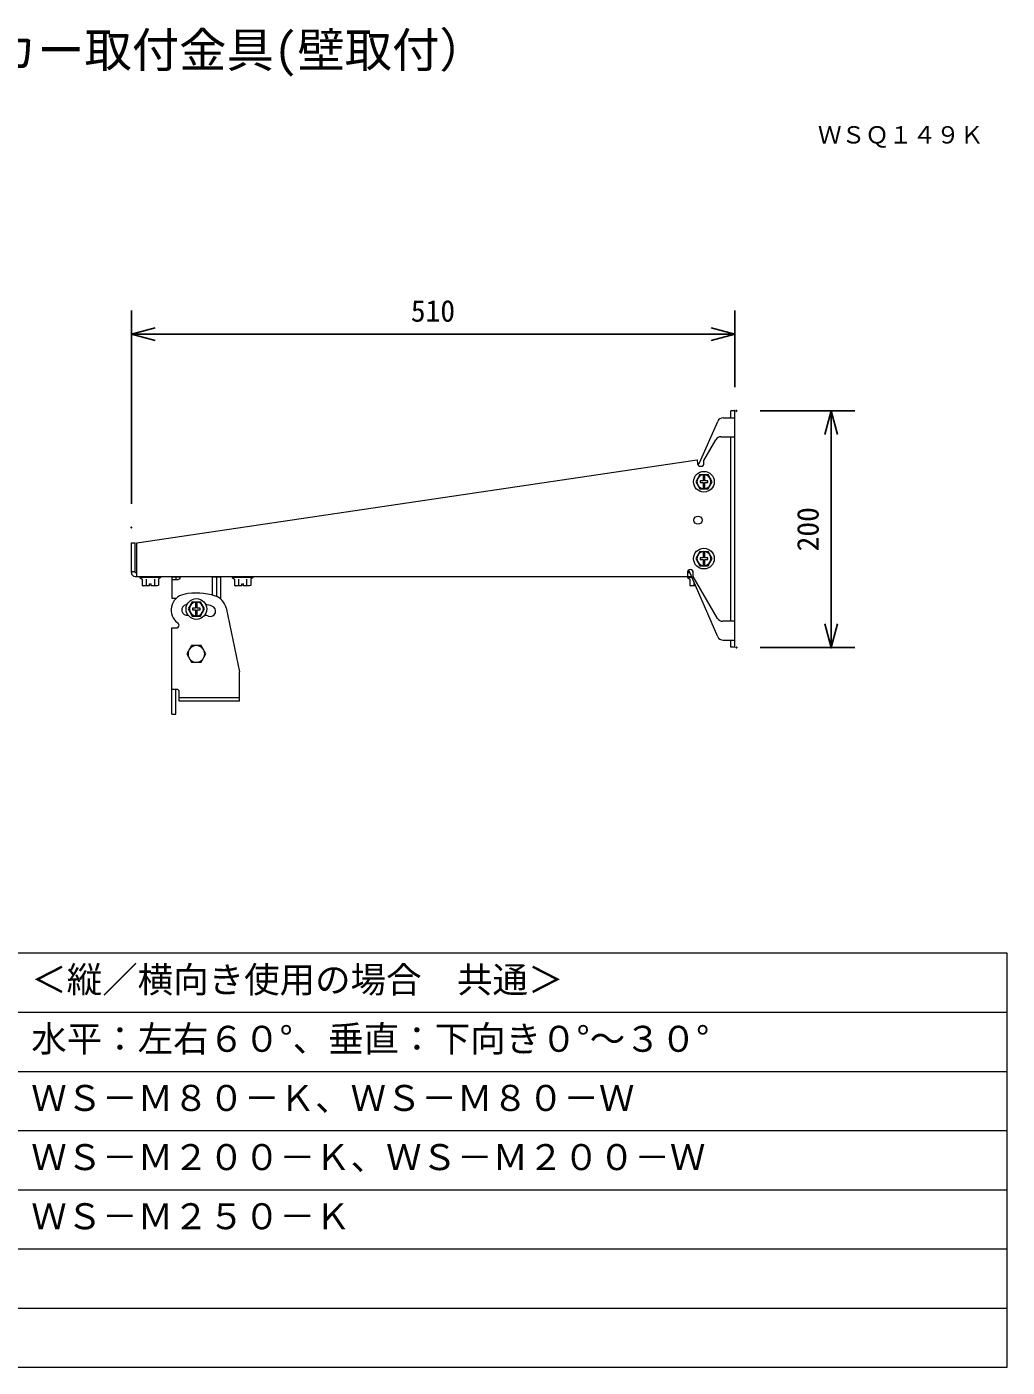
# Model space of a CAD drawing. Units: millimetres, scale not verified. Extents: x -63 to 62, y -57 to 57.
# Drawn here: x -20.4 to 62.5, y -56.5 to 56.8 of the extents above; entities that cross this region are included whole.
import ezdxf
from ezdxf.enums import TextEntityAlignment as Align

# ---------------------------------------------------------------- set-up
doc = ezdxf.new("R2010")
doc.units = ezdxf.units.MM
doc.header["$LTSCALE"] = 0.125
doc.header["$PDMODE"] = 32
doc.header["$PDSIZE"] = 0.0625
for name, color, linetype, lineweight in [('0-0_0', 7, 'Continuous', 25), ('0-1_WAKU', 1, 'Continuous', 18), ('0-4_GAIKEI', 1, 'Continuous', 18), ('0-5_SUNPO', 7, 'Continuous', 25)]:
    doc.layers.add(name, color=color, linetype=linetype, lineweight=lineweight)
for name, color, linetype in [('0-2_MOJI1', 7, 'Continuous'), ('0-3_TOUROKU', 7, 'Continuous'), ('0-6_DEFPOINTS', 7, 'Continuous')]:
    doc.layers.add(name, color=color, linetype=linetype)
doc.styles.add('ＭＳ ゴシック', font='')
doc.styles.get('ＭＳ ゴシック').set_extended_font_data('MS Gothic')

# ---------------------------------------------------------------- blocks, each defined once
blk = doc.blocks.new('_OPEN30')
at = {"layer": '0-0_0'}
blk.add_line((0, 0), (-1, 0), dxfattribs=at)
blk.add_lwpolyline([(-1, 0.26795), (0, 0), (-1, -0.26795)], dxfattribs=at)
blk = doc.blocks.new('D6')
at = {"layer": '0-5_SUNPO'}
for p, q in [((-11.7802, 12.1234), (-11.7802, 28.4625)), ((39.2194, 21.9749), (39.2194, 28.4625)), ((-9.7802, 26.4625), (37.2194, 26.4625))]:
    blk.add_line(p, q, dxfattribs=at)
at = {"layer": '0-6_DEFPOINTS'}
for p in [(39.2194, 26.4625), (39.2194, 19.9749), (-11.7802, 10.1234)]:
    blk.add_point(p, dxfattribs=at)
at = {"layer": '0-5_SUNPO', "xscale": 2, "yscale": 2, "rotation": 180}
blk.add_blockref('_OPEN30', (-11.7802, 26.4625), dxfattribs=at)
at = {"layer": '0-5_SUNPO', "xscale": 2, "yscale": 2}
blk.add_blockref('_OPEN30', (39.2194, 26.4625), dxfattribs=at)
at = {"layer": '0-5_SUNPO', "style": 'ＭＳ ゴシック'}
blk.add_text('510', height=1.833, dxfattribs=at).set_placement((11.8446, 26.9625), align=Align.BOTTOM_LEFT)
blk = doc.blocks.new('D5')
at = {"layer": '0-5_SUNPO'}
for p, q in [((41.3694, 19.9734), (49.3694, 19.9734)), ((47.3694, 17.9734), (47.3694, 1.9734)), ((41.3694, -0.0266), (49.3694, -0.0266))]:
    blk.add_line(p, q, dxfattribs=at)
at = {"layer": '0-6_DEFPOINTS'}
for p in [(39.3694, 19.9734), (39.3694, -0.0266), (47.3694, -0.0266)]:
    blk.add_point(p, dxfattribs=at)
at = {"layer": '0-5_SUNPO', "xscale": 2, "yscale": 2}
for p, rotation in [((47.3694, 19.9734), 90), ((47.3694, -0.0266), 270)]:
    blk.add_blockref('_OPEN30', p, dxfattribs=dict(at, rotation=rotation))
at = {"layer": '0-5_SUNPO', "style": 'ＭＳ ゴシック'}
blk.add_text('200', height=1.833, rotation=90, dxfattribs=at).set_placement((46.8694, 8.0984), align=Align.BOTTOM_LEFT)

msp = doc.modelspace()

# ---------------------------------------------------------------- linework, layer by layer
at = {"layer": '0-1_WAKU', "color": 4}
for p, q in [((62.4933, -21.5033), (-62.5067, -21.5033)), ((62.4933, -56.5033), (62.4933, -21.5033)), ((-62.5067, -56.5033), (62.4933, -56.5033))]:
    msp.add_line(p, q, dxfattribs=at)
at = {"layer": '0-1_WAKU'}
for p, q in [((-62.5067, -26.5033), (62.4933, -26.5033)), ((-62.5067, -31.5033), (62.4933, -31.5033)), ((-62.5067, -36.5033), (62.4933, -36.5033)), ((-62.5067, -41.5033), (62.4933, -41.5033)), ((-62.5067, -46.5033), (62.4933, -46.5033)), ((-62.5067, -51.5033), (62.4933, -51.5033))]:
    msp.add_line(p, q, dxfattribs=at)
at = {"layer": '0-4_GAIKEI', "color": 7}
for p, q in [((39.4569, 24.3483), (39.1369, 24.3483)), ((39.1369, 23.7483), (39.1369, 24.3483)), ((39.4569, 4.3483), (39.4569, 24.3483)), ((36.4858, 19.9417), (38.0257, 23.4493)), ((38.4835, 23.7483), (39.4569, 23.7483)), ((-11.0831, 13.1718), (36.2751, 20.1996)), ((36.2751, 20.1996), (36.3253, 19.8616)), ((-11.5431, 10.6683), (-11.5431, 13.1683)), ((-11.5431, 13.1683), (-11.2231, 13.1683)), ((-11.2231, 10.6683), (-11.2231, 13.1683)), ((-11.0831, 10.3483), (-11.0831, 13.1718)), ((-11.2231, 10.6683), (-11.0831, 10.6683)), ((-11.2231, 10.3483), (35.8091, 10.3483)), ((-8.0931, 8.4883), (-8.0931, 10.2683)), ((-8.0906, 10.3083), (-8.0906, 10.3483)), ((-4.6931, 8.7562), (-4.6931, 10.3483)), ((-3.9956, 10.3083), (-3.9956, 10.3483)), ((-3.9931, 10.2683), (-3.9931, 8.4345)), ((38.0262, 5.2489), (35.5773, 10.8815)), ((-8.0931, 9.2685), (-8.0931, 9.2883)), ((-7.7563, 8.4883), (-8.0931, 8.4883)), ((-3.5391, 7.68), (-2.3931, 2.2883)), ((-8.1131, -1.3117), (-8.1131, 5.9883)), ((-8.1131, 5.9883), (-7.7631, 5.9883)), ((38.4848, 4.9483), (39.4569, 4.9483)), ((39.1369, 4.3483), (39.1369, 4.9483)), ((39.4569, 4.3483), (39.1369, 4.3483)), ((-2.3931, -0.2117), (-2.3931, 2.2883)), ((-7.6931, 0.7883), (-8.1131, 0.7883)), ((-7.7931, -1.3117), (-7.7931, 0.7883)), ((-7.4931, -0.2117), (-7.4931, 0.5883)), ((-2.3931, -0.2117), (-7.4931, -0.2117)), ((-8.1131, -1.3117), (-7.7931, -1.3117))]:
    msp.add_line(p, q, dxfattribs=at)
at = {"layer": '0-4_GAIKEI'}
for p, q in [((36.8569, 20.1483), (37.8673, 21.8983)), ((38.3003, 22.1483), (39.4569, 22.1483)), ((39.1369, 6.5483), (39.1369, 22.1483)), ((36.5726, 19.6483), (36.6069, 19.6483)), ((36.8569, 19.8983), (36.8569, 20.1483)), ((36.5105, 18.9483), (36.1641, 18.3483)), ((36.1641, 18.3483), (36.5105, 17.7483)), ((36.5105, 18.9483), (37.2034, 18.9483)), ((36.7869, 18.4183), (36.5319, 18.4183)), ((36.5319, 18.4183), (36.5319, 18.2783)), ((36.5319, 18.2783), (36.7869, 18.2783)), ((36.7869, 18.9483), (36.7869, 18.4183)), ((36.7869, 18.2783), (36.7869, 17.7483)), ((36.9269, 18.4183), (36.9269, 18.9483)), ((37.1819, 18.4183), (36.9269, 18.4183)), ((36.9269, 18.2783), (37.1819, 18.2783)), ((36.9269, 17.7483), (36.9269, 18.2783)), ((37.1819, 18.2783), (37.1819, 18.4183)), ((37.5498, 18.3483), (37.2034, 18.9483)), ((37.2034, 17.7483), (37.5498, 18.3483)), ((36.5105, 17.7483), (37.2034, 17.7483)), ((36.5105, 12.4483), (36.1641, 11.8483)), ((36.1641, 11.8483), (36.5105, 11.2483)), ((36.5105, 12.4483), (37.2034, 12.4483)), ((36.7869, 11.9183), (36.5319, 11.9183)), ((36.5319, 11.9183), (36.5319, 11.7783)), ((36.5319, 11.7783), (36.7869, 11.7783)), ((36.7869, 12.4483), (36.7869, 11.9183)), ((36.7869, 11.7783), (36.7869, 11.2483)), ((36.9269, 11.9183), (36.9269, 12.4483)), ((37.1819, 11.9183), (36.9269, 11.9183)), ((36.9269, 11.7783), (37.1819, 11.7783)), ((36.9269, 11.2483), (36.9269, 11.7783)), ((37.1819, 11.7783), (37.1819, 11.9183)), ((37.5498, 11.8483), (37.2034, 12.4483)), ((37.2034, 11.2483), (37.5498, 11.8483)), ((-11.5431, 10.7483), (-11.2231, 10.7483)), ((-10.8181, 10.3483), (-10.8181, 10.2483)), ((-10.8181, 10.2483), (-10.6359, 10.1025)), ((-9.0681, 10.2483), (-10.8181, 10.2483)), ((-9.0681, 10.2483), (-9.2502, 10.1025)), ((-9.0681, 10.3483), (-9.0681, 10.2483)), ((-8.0906, 10.3083), (-7.4756, 10.3083)), ((-7.7731, 10.2683), (-7.7731, 10.0883)), ((-7.4756, 10.3083), (-7.4756, 10.3483)), ((-7.3931, 10.2883), (-7.3931, 10.3483)), ((-4.6106, 10.3083), (-4.6106, 10.3483)), ((-4.6106, 10.3083), (-3.9956, 10.3083)), ((-4.3131, 8.6334), (-4.3131, 10.2683)), ((-3.0181, 10.3483), (-3.0181, 10.2483)), ((-3.0181, 10.2483), (-2.8359, 10.1025)), ((-1.2681, 10.2483), (-3.0181, 10.2483)), ((-1.2681, 10.2483), (-1.4502, 10.1025)), ((-1.2681, 10.3483), (-1.2681, 10.2483)), ((35.4569, 10.6683), (35.67, 10.6683)), ((35.4569, 10.6683), (35.4569, 10.3483)), ((35.6352, 10.7483), (35.4705, 10.7483)), ((35.4819, 10.3483), (35.4819, 10.2483)), ((35.8526, 10.2483), (35.4819, 10.2483)), ((35.4819, 10.2483), (35.6641, 10.1025)), ((35.9569, 10.3483), (35.9569, 10.6683)), ((38.0065, 6.7983), (35.9569, 10.3483)), ((36.5105, 11.2483), (37.2034, 11.2483)), ((-10.6359, 10.1025), (-10.6359, 9.5847)), ((-10.6359, 9.5847), (-10.5359, 9.5483)), ((-10.0131, 9.5483), (-10.5358, 9.5483)), ((-10.2895, 10.1025), (-10.2895, 9.5847)), ((-10.0131, 9.5483), (-10.0131, 9.7283)), ((-10.0131, 9.7283), (-9.8731, 9.7283)), ((-9.8731, 9.5483), (-9.8731, 9.7283)), ((-9.3503, 9.5483), (-9.8731, 9.5483)), ((-9.5966, 10.1025), (-9.5966, 9.5847)), ((-9.2502, 9.5847), (-9.3502, 9.5483)), ((-9.2502, 10.1025), (-9.2502, 9.5847)), ((-8.0833, 10.0883), (-7.5931, 10.0883)), ((-2.8359, 10.1025), (-2.8359, 9.5847)), ((-2.8359, 9.5847), (-2.7359, 9.5483)), ((-2.2131, 9.5483), (-2.7358, 9.5483)), ((-2.4895, 10.1025), (-2.4895, 9.5847)), ((-2.2131, 9.5483), (-2.2131, 9.7283)), ((-2.2131, 9.7283), (-2.0731, 9.7283)), ((-2.0731, 9.5483), (-2.0731, 9.7283)), ((-1.5503, 9.5483), (-2.0731, 9.5483)), ((-1.7966, 10.1025), (-1.7966, 9.5847)), ((-1.4502, 9.5847), (-1.5502, 9.5483)), ((-1.4502, 10.1025), (-1.4502, 9.5847)), ((35.6641, 10.1025), (35.6641, 9.5847)), ((35.6641, 9.5847), (35.7641, 9.5483)), ((36.1569, 9.5483), (35.7642, 9.5483)), ((36.0105, 9.885), (36.0105, 9.5847)), ((-6.3895, 8.1883), (-6.7359, 7.5883)), ((-6.3895, 8.1883), (-5.6966, 8.1883)), ((-6.1131, 8.1883), (-6.1131, 7.6583)), ((-5.9731, 7.6583), (-5.9731, 8.1883)), ((-5.3502, 7.5883), (-5.6966, 8.1883)), ((-6.7359, 7.5883), (-6.3895, 6.9883)), ((-6.3895, 6.9883), (-5.6966, 6.9883)), ((-6.3681, 7.6583), (-6.3681, 7.5183)), ((-6.1131, 7.6583), (-6.3681, 7.6583)), ((-6.3681, 7.5183), (-6.1131, 7.5183)), ((-6.1131, 7.5183), (-6.1131, 6.9883)), ((-5.7181, 7.6583), (-5.9731, 7.6583)), ((-5.9731, 6.9883), (-5.9731, 7.5183)), ((-5.9731, 7.5183), (-5.7181, 7.5183)), ((-5.7181, 7.5183), (-5.7181, 7.6583)), ((-5.6966, 6.9883), (-5.3502, 7.5883)), ((39.4569, 6.5483), (38.4396, 6.5483)), ((-6.4472, 4.4883), (-6.8513, 3.7883)), ((-6.8513, 3.7883), (-6.4472, 3.0883)), ((-5.6389, 4.4883), (-6.4472, 4.4883)), ((-5.2348, 3.7883), (-5.6389, 4.4883)), ((-5.6389, 3.0883), (-5.2348, 3.7883)), ((-6.4472, 3.0883), (-5.6389, 3.0883)), ((-7.4931, 0.1083), (-2.3931, 0.1083))]:
    msp.add_line(p, q, dxfattribs=at)
for centre, radius in [((36.8569, 18.3483), 0.875), ((36.3569, 15.0983), 0.35), ((36.8569, 11.8483), 0.875), ((-6.0431, 7.5883), 0.875)]:
    msp.add_circle(centre, radius, dxfattribs=at)
at = {"layer": '0-4_GAIKEI', "color": 7}
for centre, radius, start, end in [((38.4835, 23.2483), 0.5, 90, 156.29735), ((36.028, 20.1427), 0.5, 311.54329, 336.29735), ((-11.2231, 10.6683), 0.32, 180, 270), ((-8.4931, 10.2683), 0.4, 0, 11.54631), ((-3.5931, 10.2683), 0.4, 168.43406, 180), ((-6.8331, 7.5052), 1.35, 102, 234.46433), ((-6.8331, 7.5052), 0.45, 102, 282), ((-6.0431, 3.7883), 5.15, 71.85415, 102), ((-6.0431, 3.7883), 4.25, 100.63346, 102), ((-6.0431, 3.7883), 4.25, 72, 79.36633), ((-4.8596, 7.3993), 1.35, 12, 71.85415), ((-6.0431, 3.7883), 3.35, 72, 78.0863), ((-4.8688, 7.4023), 0.45, 252, 72), ((-7.7631, 6.2383), 0.25, 270, 355.98082), ((-7.7631, 6.2032), 0.25, 4.01918, 54.46433), ((38.4848, 5.4483), 0.5, 203.49857, 270), ((-7.6931, 0.5883), 0.2, 0, 90)]:
    msp.add_arc(centre, radius, start, end, dxfattribs=at)
at = {"layer": '0-4_GAIKEI'}
for centre, radius, start, end in [((38.3003, 21.6483), 0.5, 90, 150), ((36.5726, 19.8983), 0.25, 188.44094, 270), ((36.6069, 19.8983), 0.25, 270, 0), ((36.8569, 18.3483), 0.5928, 96.78129, 263.21871), ((36.8569, 18.3483), 0.5928, 276.78129, 83.21871), ((36.8569, 11.8483), 0.5928, 96.78129, 263.21871), ((36.8569, 11.8483), 0.5928, 276.78129, 83.21871), ((-8.4931, 10.2683), 0.72, 0, 3.19658), ((-7.5931, 10.2883), 0.2, 270, 0), ((-3.5931, 10.2683), 0.72, 176.76114, 180), ((35.7069, 10.6683), 0.25, 0, 180), ((-6.0431, 7.5883), 0.5928, 96.78129, 263.21871), ((-6.0431, 7.5883), 0.5928, 276.78129, 83.21871), ((38.4396, 7.0483), 0.5, 210, 270), ((-6.0431, 3.7883), 0.7083, 158.77493, 201.22507), ((-6.0431, 3.7883), 0.7083, 98.77493, 141.22507), ((-6.0431, 3.7883), 0.7083, 38.77493, 81.22507), ((-6.0431, 3.7883), 0.7083, 338.77493, 21.22507), ((-6.0431, 3.7883), 0.7083, 218.77493, 261.22507), ((-6.0431, 3.7883), 0.7083, 278.77493, 321.22507)]:
    msp.add_arc(centre, radius, start, end, dxfattribs=at)

# ---------------------------------------------------------------- block references
at = {"layer": '0-5_SUNPO'}
for name in ['D6', 'D5']:
    msp.add_blockref(name, (0.2371, 4.3596), dxfattribs=at)

# ---------------------------------------------------------------- texts
at = {"layer": '0-2_MOJI1', "style": 'ＭＳ ゴシック'}
for s, height, p in [('スピーカー取付金具(壁取付）', 2.933, (-35.5067, 52.4967)), ('＜縦／横向き使用の場合\u3000共通＞', 2.199, (-20.0067, -25.5033)), ('水平：左右６０°、垂直：下向き０°～３０°', 2.199, (-20.0067, -30.5033)), ('ＷＳ－Ｍ８０－Ｋ、ＷＳ－Ｍ８０－Ｗ', 2.199, (-20.0067, -35.5033)), ('ＷＳ－Ｍ２００－Ｋ、ＷＳ－Ｍ２００－Ｗ', 2.199, (-20.0067, -40.5033)), ('ＷＳ－Ｍ２５０－Ｋ', 2.199, (-20.0067, -45.5033))]:
    msp.add_text(s, height=height, dxfattribs=at).set_placement(p, align=Align.BOTTOM_LEFT)
at = {"layer": '0-3_TOUROKU', "style": 'ＭＳ ゴシック'}
msp.add_text('ＷＳＱ１４９Ｋ', height=1.466, dxfattribs=at).set_placement((46.4932, 46.4967), align=Align.BOTTOM_LEFT)

doc.saveas('drawing.dxf')
